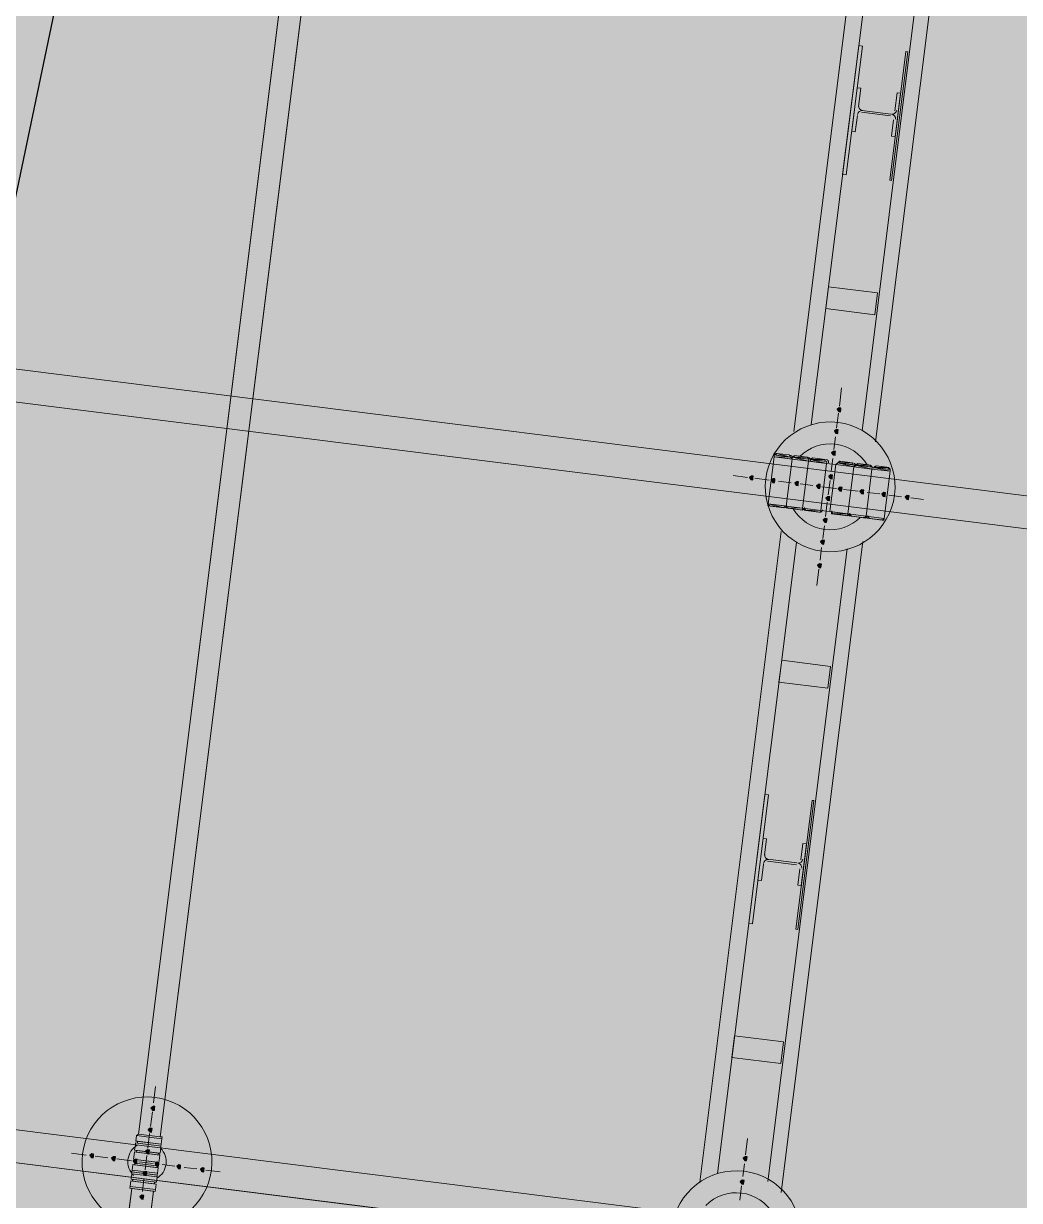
# Model space of a CAD drawing. Header units: metres. Extents: x -4 to 509425, y 7549 to 4732445.
# Drawn here: x 476052.89 to 476057.51, y 4719740.6 to 4719746.05 of the extents above; entities that cross this region are included whole.
import ezdxf

# ---------------------------------------------------------------- set-up
doc = ezdxf.new("R2010")
doc.units = ezdxf.units.M
doc.header["$LTSCALE"] = 0.01
doc.header["$MEASUREMENT"] = 0
doc.layers.get('0').update_dxf_attribs({"lineweight": 0})
for name, color, linetype in [('_SUBESTACIÓN', 1, 'Continuous'), ('PARCELAS', 31, 'Continuous'), ('SUBESTACION LA VID', 253, 'Continuous')]:
    doc.layers.add(name, color=color, linetype=linetype)

# ---------------------------------------------------------------- blocks, each defined once
blk = doc.blocks.new('A$Cfff6051d')
at = {"layer": 'SUBESTACION LA VID', "transparency": 33554687}
h = blk.add_hatch(color=256, dxfattribs=at)
h.dxf.hatch_style = 2
h.paths.add_polyline_path([(476056.6797, 4719744.2602), (476056.6807, 4719744.2686), (476056.6723, 4719744.2696), (476056.6629, 4719744.2623), (476056.6702, 4719744.2528), (476056.6786, 4719744.2518)])
h = blk.add_hatch(color=256, dxfattribs=at)
h.dxf.hatch_style = 2
h.paths.add_polyline_path([(476056.667, 4719744.1594), (476056.6681, 4719744.1678), (476056.6597, 4719744.1688), (476056.6502, 4719744.1615), (476056.6576, 4719744.152), (476056.666, 4719744.151)])
h = blk.add_hatch(color=256, dxfattribs=at)
h.dxf.hatch_style = 2
h.paths.add_polyline_path([(476056.6544, 4719744.0586), (476056.6555, 4719744.067), (476056.647, 4719744.068), (476056.6376, 4719744.0607), (476056.6449, 4719744.0512), (476056.6533, 4719744.0502)])
h = blk.add_hatch(color=256, dxfattribs=at)
h.dxf.hatch_style = 2
h.paths.add_polyline_path([(476056.2732, 4719743.9442), (476056.2742, 4719743.9526), (476056.2658, 4719743.9537), (476056.2564, 4719743.9463), (476056.2637, 4719743.9369), (476056.2721, 4719743.9358)])
h = blk.add_hatch(color=256, dxfattribs=at)
h.dxf.hatch_style = 2
h.paths.add_polyline_path([(476056.374, 4719743.9316), (476056.375, 4719743.94), (476056.3666, 4719743.9411), (476056.3572, 4719743.9337), (476056.3645, 4719743.9243), (476056.3729, 4719743.9232)])
h = blk.add_hatch(color=256, dxfattribs=at)
h.dxf.hatch_style = 2
h.paths.add_polyline_path([(476056.4832, 4719743.9179), (476056.4842, 4719743.9263), (476056.4758, 4719743.9274), (476056.4664, 4719743.92), (476056.4737, 4719743.9106), (476056.4821, 4719743.9095)])
h = blk.add_hatch(color=256, dxfattribs=at)
h.dxf.hatch_style = 2
h.paths.add_polyline_path([(476056.584, 4719743.9053), (476056.585, 4719743.9137), (476056.5766, 4719743.9147), (476056.5672, 4719743.9074), (476056.5745, 4719743.8979), (476056.5829, 4719743.8969)])
h = blk.add_hatch(color=256, dxfattribs=at)
h.dxf.hatch_style = 2
h.paths.add_polyline_path([(476056.6407, 4719743.9494), (476056.6418, 4719743.9578), (476056.6334, 4719743.9588), (476056.6239, 4719743.9515), (476056.6312, 4719743.942), (476056.6397, 4719743.941)])
h = blk.add_hatch(color=256, dxfattribs=at)
h.dxf.hatch_style = 2
h.paths.add_polyline_path([(476056.6281, 4719743.8485), (476056.6291, 4719743.8569), (476056.6207, 4719743.858), (476056.6113, 4719743.8507), (476056.6186, 4719743.8412), (476056.627, 4719743.8401)])
h = blk.add_hatch(color=256, dxfattribs=at)
h.dxf.hatch_style = 2
h.paths.add_polyline_path([(476056.6848, 4719743.8926), (476056.6858, 4719743.901), (476056.6774, 4719743.9021), (476056.668, 4719743.8947), (476056.6753, 4719743.8853), (476056.6837, 4719743.8842)])
h = blk.add_hatch(color=256, dxfattribs=at)
h.dxf.hatch_style = 2
h.paths.add_polyline_path([(476056.7856, 4719743.88), (476056.7866, 4719743.8884), (476056.7782, 4719743.8894), (476056.7688, 4719743.8821), (476056.7761, 4719743.8726), (476056.7845, 4719743.8716)])
h = blk.add_hatch(color=256, dxfattribs=at)
h.dxf.hatch_style = 2
h.paths.add_polyline_path([(476056.8864, 4719743.8674), (476056.8875, 4719743.8758), (476056.8791, 4719743.8768), (476056.8696, 4719743.8695), (476056.8769, 4719743.86), (476056.8853, 4719743.859)])
h = blk.add_hatch(color=256, dxfattribs=at)
h.dxf.hatch_style = 2
h.paths.add_polyline_path([(476056.9956, 4719743.8537), (476056.9967, 4719743.8621), (476056.9883, 4719743.8631), (476056.9788, 4719743.8558), (476056.9861, 4719743.8463), (476056.9945, 4719743.8453)])
h = blk.add_hatch(color=256, dxfattribs=at)
h.dxf.hatch_style = 2
h.paths.add_polyline_path([(476056.6154, 4719743.7477), (476056.6165, 4719743.7561), (476056.6081, 4719743.7572), (476056.5986, 4719743.7499), (476056.606, 4719743.7404), (476056.6144, 4719743.7393)])
h = blk.add_hatch(color=256, dxfattribs=at)
h.dxf.hatch_style = 2
h.paths.add_polyline_path([(476056.6028, 4719743.6469), (476056.6039, 4719743.6553), (476056.5954, 4719743.6564), (476056.586, 4719743.649), (476056.5933, 4719743.6396), (476056.6017, 4719743.6385)])
h = blk.add_hatch(color=256, dxfattribs=at)
h.dxf.hatch_style = 2
h.paths.add_polyline_path([(476056.5891, 4719743.5377), (476056.5902, 4719743.5461), (476056.5818, 4719743.5472), (476056.5723, 4719743.5398), (476056.5796, 4719743.5304), (476056.5881, 4719743.5293)])
h = blk.add_hatch(color=256, dxfattribs=at)
h.dxf.hatch_style = 2
h.paths.add_polyline_path([(476053.5009, 4719741.0239), (476053.502, 4719741.0323), (476053.4936, 4719741.0333), (476053.4841, 4719741.026), (476053.4915, 4719741.0165), (476053.4999, 4719741.0155)])
h = blk.add_hatch(color=256, dxfattribs=at)
h.dxf.hatch_style = 2
h.paths.add_polyline_path([(476053.4883, 4719740.9231), (476053.4893, 4719740.9315), (476053.4809, 4719740.9325), (476053.4715, 4719740.9252), (476053.4788, 4719740.9157), (476053.4872, 4719740.9147)])
h = blk.add_hatch(color=256, dxfattribs=at)
h.dxf.hatch_style = 2
h.paths.add_polyline_path([(476053.2173, 4719740.8035), (476053.2184, 4719740.8119), (476053.21, 4719740.8129), (476053.2005, 4719740.8056), (476053.2079, 4719740.7961), (476053.2163, 4719740.7951)])
h = blk.add_hatch(color=256, dxfattribs=at)
h.dxf.hatch_style = 2
h.paths.add_polyline_path([(476053.4757, 4719740.8223), (476053.4767, 4719740.8307), (476053.4683, 4719740.8317), (476053.4588, 4719740.8244), (476053.4662, 4719740.8149), (476053.4746, 4719740.8139)])
h = blk.add_hatch(color=256, dxfattribs=at)
h.dxf.hatch_style = 2
h.paths.add_polyline_path([(476053.3181, 4719740.7908), (476053.3192, 4719740.7992), (476053.3108, 4719740.8003), (476053.3013, 4719740.7929), (476053.3087, 4719740.7835), (476053.3171, 4719740.7824)])
h = blk.add_hatch(color=256, dxfattribs=at)
h.dxf.hatch_style = 2
h.paths.add_polyline_path([(476053.4189, 4719740.7782), (476053.42, 4719740.7866), (476053.4116, 4719740.7877), (476053.4021, 4719740.7803), (476053.4095, 4719740.7709), (476053.4179, 4719740.7698)])
h = blk.add_hatch(color=256, dxfattribs=at)
h.dxf.hatch_style = 2
h.paths.add_polyline_path([(476053.5197, 4719740.7656), (476053.5208, 4719740.774), (476053.5124, 4719740.775), (476053.5029, 4719740.7677), (476053.5103, 4719740.7582), (476053.5187, 4719740.7572)])
h = blk.add_hatch(color=256, dxfattribs=at)
h.dxf.hatch_style = 2
h.paths.add_polyline_path([(476053.6205, 4719740.7529), (476053.6216, 4719740.7613), (476053.6132, 4719740.7624), (476053.6037, 4719740.755), (476053.6111, 4719740.7456), (476053.6195, 4719740.7445)])
h = blk.add_hatch(color=256, dxfattribs=at)
h.dxf.hatch_style = 2
h.paths.add_polyline_path([(476056.2447, 4719740.7908), (476056.2458, 4719740.7992), (476056.2374, 4719740.8003), (476056.2279, 4719740.7929), (476056.2353, 4719740.7835), (476056.2437, 4719740.7824)])
h = blk.add_hatch(color=256, dxfattribs=at)
h.dxf.hatch_style = 2
h.paths.add_polyline_path([(476053.463, 4719740.7215), (476053.4641, 4719740.7299), (476053.4557, 4719740.7309), (476053.4462, 4719740.7236), (476053.4536, 4719740.7141), (476053.462, 4719740.7131)])
h = blk.add_hatch(color=256, dxfattribs=at)
h.dxf.hatch_style = 2
h.paths.add_polyline_path([(476053.7297, 4719740.7392), (476053.7308, 4719740.7476), (476053.7224, 4719740.7487), (476053.7129, 4719740.7413), (476053.7203, 4719740.7319), (476053.7287, 4719740.7308)])
h = blk.add_hatch(color=256, dxfattribs=at)
h.dxf.hatch_style = 2
h.paths.add_polyline_path([(476056.231, 4719740.6816), (476056.2321, 4719740.69), (476056.2237, 4719740.6911), (476056.2142, 4719740.6837), (476056.2216, 4719740.6743), (476056.23, 4719740.6732)])
h = blk.add_hatch(color=256, dxfattribs=at)
h.dxf.hatch_style = 2
h.paths.add_polyline_path([(476053.4493, 4719740.6123), (476053.4504, 4719740.6207), (476053.442, 4719740.6217), (476053.4325, 4719740.6144), (476053.4399, 4719740.6049), (476053.4483, 4719740.6039)])
at = {"layer": 'SUBESTACION LA VID', "lineweight": 15}
for p, q in [((476071.0252, 4719742.1716), (475975.2782, 4719754.1753)), ((476071.0063, 4719742.0204), (475975.2593, 4719754.0241)), ((476070.5903, 4719738.7022), (475974.8433, 4719750.706)), ((476070.5713, 4719738.551), (475974.8243, 4719750.5548)), ((476056.8393, 4719747.1668), (476056.4623, 4719744.1594)), ((476056.5431, 4719744.192), (476056.9096, 4719747.1153)), ((476056.7783, 4719744.1625), (476057.1448, 4719747.0858)), ((476057.2173, 4719747.1194), (476056.8403, 4719744.112)), ((476053.4263, 4719740.9053), (476054.193, 4719747.0207)), ((476053.5271, 4719740.8926), (476054.2938, 4719747.0081)), ((476056.7757, 4719745.6389), (476056.9101, 4719745.622)), ((476056.9112, 4719745.6304), (476056.7768, 4719745.6473)), ((476056.6839, 4719744.362), (476056.6734, 4719744.278)), ((476056.6692, 4719744.2444), (476056.6607, 4719744.1772)), ((476056.6555, 4719744.1352), (476056.6481, 4719744.0764)), ((476056.3709, 4719744.0429), (476056.3435, 4719743.8245)), ((476056.4402, 4719744.0513), (476056.3814, 4719744.0587)), ((476056.4549, 4719744.0324), (476056.4275, 4719743.814)), ((476056.4275, 4719743.814), (476056.4549, 4719744.0324)), ((476056.5242, 4719744.0408), (476056.4654, 4719744.0481)), ((476056.5305, 4719744.0229), (476056.5031, 4719743.8045)), ((476056.5031, 4719743.8045), (476056.5305, 4719744.0229)), ((476056.6082, 4719744.0302), (476056.5494, 4719744.0376)), ((476056.6428, 4719744.0344), (476056.6355, 4719743.9756)), ((476056.6754, 4719744.0218), (476056.7342, 4719744.0144)), ((476056.5871, 4719743.794), (476056.6145, 4719744.0124)), ((476056.6291, 4719743.7887), (476056.6565, 4719744.0071)), ((476056.7405, 4719743.9966), (476056.7131, 4719743.7782)), ((476056.7131, 4719743.7782), (476056.7405, 4719743.9966)), ((476056.7594, 4719744.0113), (476056.8098, 4719744.0049)), ((476056.8245, 4719743.986), (476056.7971, 4719743.7676)), ((476056.7971, 4719743.7676), (476056.8245, 4719743.986)), ((476056.8434, 4719744.0007), (476056.8938, 4719743.9944)), ((476056.9085, 4719743.9755), (476056.8811, 4719743.7571)), ((476056.248, 4719743.9474), (476056.1808, 4719743.9558)), ((476056.3488, 4719743.9348), (476056.2816, 4719743.9432)), ((476056.4496, 4719743.9221), (476056.3908, 4719743.9295)), ((476056.5504, 4719743.9095), (476056.4916, 4719743.9169)), ((476056.6302, 4719743.9336), (476056.6218, 4719743.8664)), ((476056.6596, 4719743.8958), (476056.5924, 4719743.9042)), ((476056.7604, 4719743.8832), (476056.6932, 4719743.8916)), ((476056.8612, 4719743.8705), (476056.8024, 4719743.8779)), ((476056.962, 4719743.8579), (476056.9032, 4719743.8652)), ((476056.3508, 4719743.815), (476056.4096, 4719743.8077)), ((476056.4348, 4719743.8045), (476056.4936, 4719743.7971)), ((476056.6176, 4719743.8328), (476056.6091, 4719743.7656)), ((476057.0628, 4719743.8452), (476057.004, 4719743.8526)), ((476056.5188, 4719743.794), (476056.5776, 4719743.7866)), ((476056.7036, 4719743.7708), (476056.6448, 4719743.7782)), ((476056.7792, 4719743.7613), (476056.7288, 4719743.7677)), ((476056.8633, 4719743.7508), (476056.8128, 4719743.7571)), ((476056.0263, 4719740.6817), (476056.4043, 4719743.6974)), ((476056.6039, 4719743.7236), (476056.5965, 4719743.6648)), ((476056.4747, 4719743.6459), (476056.1082, 4719740.7226)), ((476056.4043, 4719740.6343), (476056.7824, 4719743.65)), ((476056.7099, 4719743.6165), (476056.3423, 4719740.6847)), ((476056.5912, 4719743.6228), (476056.5839, 4719743.564)), ((476056.5786, 4719743.522), (476056.5691, 4719743.4464)), ((476056.4752, 4719742.1527), (476056.3408, 4719742.1696)), ((476056.3418, 4719742.178), (476056.4762, 4719742.1611)), ((476053.4957, 4719741.0501), (476053.5052, 4719741.1258)), ((476053.482, 4719740.9409), (476053.4904, 4719741.0081)), ((476053.4137, 4719740.8727), (476053.4169, 4719740.8979)), ((476053.4211, 4719740.8633), (476053.5219, 4719740.8506)), ((476053.5219, 4719740.8506), (476053.4211, 4719740.8633)), ((476053.4221, 4719740.8717), (476053.4221, 4719740.8717)), ((476053.4253, 4719740.8969), (476053.4253, 4719740.8969)), ((476053.4263, 4719740.9053), (476053.5271, 4719740.8926)), ((476053.4694, 4719740.8401), (476053.4778, 4719740.9073)), ((476053.5229, 4719740.859), (476053.5229, 4719740.859)), ((476053.5261, 4719740.8842), (476053.5261, 4719740.8842)), ((476053.5345, 4719740.8832), (476053.5313, 4719740.858)), ((476056.2479, 4719740.8843), (476056.2384, 4719740.8087)), ((476053.1837, 4719740.8077), (476053.1165, 4719740.8161)), ((476053.4042, 4719740.7971), (476053.4074, 4719740.8223)), ((476053.4084, 4719740.8307), (476053.4116, 4719740.8559)), ((476053.4158, 4719740.8213), (476053.4158, 4719740.8213)), ((476053.4168, 4719740.8297), (476053.5177, 4719740.817)), ((476053.42, 4719740.8549), (476053.42, 4719740.8549)), ((476053.4567, 4719740.7393), (476053.4651, 4719740.8065)), ((476053.5166, 4719740.8086), (476053.5166, 4719740.8086)), ((476053.5208, 4719740.8422), (476053.5208, 4719740.8422)), ((476053.525, 4719740.8076), (476053.5218, 4719740.7824)), ((476053.5292, 4719740.8412), (476053.5261, 4719740.816)), ((476053.2845, 4719740.7951), (476053.2257, 4719740.8024)), ((476053.3937, 4719740.7814), (476053.3265, 4719740.7898)), ((476053.4, 4719740.7635), (476053.3969, 4719740.7383)), ((476053.4084, 4719740.7625), (476053.4084, 4719740.7625)), ((476053.5103, 4719740.7582), (476053.4095, 4719740.7709)), ((476053.5124, 4719740.775), (476053.4116, 4719740.7877)), ((476053.4126, 4719740.7961), (476053.4126, 4719740.7961)), ((476053.4945, 4719740.7687), (476053.4273, 4719740.7772)), ((476053.5092, 4719740.7498), (476053.5092, 4719740.7498)), ((476053.5134, 4719740.7834), (476053.5134, 4719740.7834)), ((476053.5953, 4719740.7561), (476053.5365, 4719740.7635)), ((476053.6961, 4719740.7434), (476053.6373, 4719740.7508)), ((476056.2332, 4719740.7667), (476056.2258, 4719740.7079)), ((476053.3948, 4719740.7215), (476053.3916, 4719740.6963)), ((476053.4, 4719740.6953), (476053.4, 4719740.6953)), ((476053.4032, 4719740.7205), (476053.4032, 4719740.7205)), ((476053.4042, 4719740.7289), (476053.505, 4719740.7162)), ((476053.505, 4719740.7162), (476053.4042, 4719740.7289)), ((476053.4053, 4719740.7373), (476053.4053, 4719740.7373)), ((476053.4441, 4719740.6385), (476053.4515, 4719740.6973)), ((476053.504, 4719740.7078), (476053.504, 4719740.7078)), ((476053.5061, 4719740.7246), (476053.5061, 4719740.7246)), ((476053.5092, 4719740.6816), (476053.5124, 4719740.7068)), ((476053.5145, 4719740.7236), (476053.5176, 4719740.7488)), ((476053.8053, 4719740.7298), (476053.7381, 4719740.7382)), ((476053.0251, 4719737.7047), (476053.3947, 4719740.6533)), ((476053.1259, 4719737.6921), (476053.4955, 4719740.6406)), ((476053.3905, 4719740.6879), (476053.3874, 4719740.6627)), ((476053.3947, 4719740.6533), (476053.4955, 4719740.6406)), ((476053.3958, 4719740.6617), (476053.3958, 4719740.6617)), ((476053.3989, 4719740.6869), (476053.4997, 4719740.6742)), ((476053.4966, 4719740.649), (476053.4966, 4719740.649)), ((476053.5008, 4719740.6826), (476053.5008, 4719740.6826)), ((476053.505, 4719740.648), (476053.5081, 4719740.6732)), ((476056.2205, 4719740.6659), (476056.2121, 4719740.5987))]:
    blk.add_line(p, q, dxfattribs=at)
at = {"layer": 'SUBESTACION LA VID', "lineweight": 0}
for p, q in [((476056.3719, 4719744.0513), (476056.4475, 4719744.0418)), ((476056.3719, 4719744.0513), (476056.4475, 4719744.0418)), ((476056.3719, 4719744.0513), (476056.4475, 4719744.0418)), ((476056.3719, 4719744.0513), (476056.4475, 4719744.0418)), ((476056.3719, 4719744.0513), (476056.4475, 4719744.0418)), ((476056.3803, 4719744.0503), (476056.4475, 4719744.0418)), ((476056.3814, 4719744.0587), (476056.4475, 4719744.0418)), ((476056.3814, 4719744.0587), (476056.4402, 4719744.0513)), ((476056.4559, 4719744.0408), (476056.5315, 4719744.0313)), ((476056.4559, 4719744.0408), (476056.5315, 4719744.0313)), ((476056.4559, 4719744.0408), (476056.5315, 4719744.0313)), ((476056.4559, 4719744.0408), (476056.5315, 4719744.0313)), ((476056.4559, 4719744.0408), (476056.5315, 4719744.0313)), ((476056.4643, 4719744.0397), (476056.5242, 4719744.0408)), ((476056.4643, 4719744.0397), (476056.5315, 4719744.0313)), ((476056.4654, 4719744.0481), (476056.5242, 4719744.0408)), ((476056.5305, 4719744.0229), (476056.6145, 4719744.0124)), ((476056.5389, 4719744.0218), (476056.6145, 4719744.0124)), ((476056.5399, 4719744.0302), (476056.6145, 4719744.0124)), ((476056.5399, 4719744.0302), (476056.6155, 4719744.0208)), ((476056.5399, 4719744.0302), (476056.6155, 4719744.0208)), ((476056.5399, 4719744.0302), (476056.6155, 4719744.0208)), ((476056.5399, 4719744.0302), (476056.6155, 4719744.0208)), ((476056.5399, 4719744.0302), (476056.6155, 4719744.0208)), ((476056.5399, 4719744.0302), (476056.6071, 4719744.0218)), ((476056.5399, 4719744.0302), (476056.6082, 4719744.0302)), ((476056.5494, 4719744.0376), (476056.6082, 4719744.0302)), ((476056.5494, 4719744.0376), (476056.6082, 4719744.0302)), ((476056.6754, 4719744.0218), (476056.7342, 4719744.0144)), ((476056.6754, 4719744.0218), (476056.7342, 4719744.0144)), ((476056.6565, 4719744.0071), (476056.7405, 4719743.9966)), ((476056.6659, 4719744.0144), (476056.7405, 4719743.9966)), ((476056.6659, 4719744.0144), (476056.7415, 4719744.005)), ((476056.6659, 4719744.0144), (476056.7415, 4719744.005)), ((476056.6659, 4719744.0144), (476056.7415, 4719744.005)), ((476056.6659, 4719744.0144), (476056.7415, 4719744.005)), ((476056.6659, 4719744.0144), (476056.7331, 4719744.006)), ((476056.6659, 4719744.0144), (476056.7342, 4719744.0144)), ((476056.7405, 4719743.9966), (476056.8245, 4719743.986)), ((476056.7415, 4719744.005), (476056.8245, 4719743.986)), ((476056.7499, 4719744.0039), (476056.8255, 4719743.9944)), ((476056.7499, 4719744.0039), (476056.8255, 4719743.9944)), ((476056.7499, 4719744.0039), (476056.8255, 4719743.9944)), ((476056.7499, 4719744.0039), (476056.8255, 4719743.9944)), ((476056.7499, 4719744.0039), (476056.8171, 4719743.9955)), ((476056.7499, 4719744.0039), (476056.8171, 4719743.9955)), ((476056.7499, 4719744.0039), (476056.8182, 4719744.0039)), ((476056.7594, 4719744.0113), (476056.8182, 4719744.0039)), ((476056.7594, 4719744.0113), (476056.8182, 4719744.0039)), ((476056.8245, 4719743.986), (476056.9085, 4719743.9755)), ((476056.8245, 4719743.986), (476056.9085, 4719743.9755)), ((476056.8339, 4719743.9934), (476056.9095, 4719743.9839)), ((476056.8339, 4719743.9934), (476056.9095, 4719743.9839)), ((476056.8339, 4719743.9934), (476056.9011, 4719743.985)), ((476056.8339, 4719743.9934), (476056.9022, 4719743.9934)), ((476056.8434, 4719744.0007), (476056.9022, 4719743.9934)), ((476056.8434, 4719744.0007), (476056.9022, 4719743.9934)), ((476056.418, 4719743.8066), (476056.3424, 4719743.8161)), ((476056.418, 4719743.8066), (476056.3424, 4719743.8161)), ((476056.4191, 4719743.815), (476056.3435, 4719743.8245)), ((476056.418, 4719743.8066), (476056.3508, 4719743.815)), ((476056.418, 4719743.8066), (476056.3508, 4719743.815)), ((476056.4936, 4719743.7971), (476056.4264, 4719743.8056)), ((476056.502, 4719743.7961), (476056.4264, 4719743.8056)), ((476056.502, 4719743.7961), (476056.4264, 4719743.8056)), ((476056.502, 4719743.7961), (476056.4264, 4719743.8056)), ((476056.502, 4719743.7961), (476056.4264, 4719743.8056)), ((476056.502, 4719743.7961), (476056.4264, 4719743.8056)), ((476056.5031, 4719743.8045), (476056.4264, 4719743.8056)), ((476056.5031, 4719743.8045), (476056.4275, 4719743.814)), ((476056.5031, 4719743.8045), (476056.4275, 4719743.814)), ((476056.5031, 4719743.8045), (476056.4275, 4719743.814)), ((476056.4936, 4719743.7971), (476056.4348, 4719743.8045)), ((476056.4936, 4719743.7971), (476056.4348, 4719743.8045)), ((476056.5871, 4719743.794), (476056.5115, 4719743.8034)), ((476056.5776, 4719743.7866), (476056.5104, 4719743.795)), ((476056.586, 4719743.7856), (476056.5104, 4719743.795)), ((476056.586, 4719743.7856), (476056.5104, 4719743.795)), ((476056.586, 4719743.7856), (476056.5104, 4719743.795)), ((476056.586, 4719743.7856), (476056.5104, 4719743.795)), ((476056.586, 4719743.7856), (476056.5104, 4719743.795)), ((476056.5871, 4719743.794), (476056.5104, 4719743.795)), ((476056.712, 4719743.7698), (476056.6364, 4719743.7792)), ((476056.712, 4719743.7698), (476056.6364, 4719743.7792)), ((476056.7131, 4719743.7782), (476056.6375, 4719743.7876)), ((476056.7036, 4719743.7708), (476056.6448, 4719743.7782)), ((476056.7971, 4719743.7676), (476056.7131, 4719743.7782)), ((476056.7876, 4719743.7603), (476056.7204, 4719743.7687)), ((476056.7876, 4719743.7603), (476056.7204, 4719743.7687)), ((476056.796, 4719743.7592), (476056.7204, 4719743.7687)), ((476056.796, 4719743.7592), (476056.7204, 4719743.7687)), ((476056.796, 4719743.7592), (476056.7204, 4719743.7687)), ((476056.7876, 4719743.7603), (476056.7288, 4719743.7677)), ((476056.8717, 4719743.7498), (476056.8044, 4719743.7582)), ((476056.8717, 4719743.7498), (476056.8044, 4719743.7582)), ((476056.8717, 4719743.7498), (476056.8044, 4719743.7582)), ((476056.8717, 4719743.7498), (476056.8044, 4719743.7582)), ((476056.8801, 4719743.7487), (476056.8044, 4719743.7582)), ((476056.8801, 4719743.7487), (476056.8044, 4719743.7582)), ((476056.8801, 4719743.7487), (476056.8044, 4719743.7582)), ((476056.8717, 4719743.7498), (476056.8128, 4719743.7571)), ((476053.4263, 4719740.9053), (476053.5271, 4719740.8926)), ((476053.3958, 4719740.7299), (476053.5134, 4719740.7152)), ((476053.3874, 4719740.6627), (476053.505, 4719740.648))]:
    blk.add_line(p, q, dxfattribs=at)
at = {"layer": 'SUBESTACION LA VID', "lineweight": 15}
for points in [[(476071.0063, 4719742.0204), (476071.0252, 4719742.1716), (475975.2782, 4719754.1753), (475975.2593, 4719754.0241), (476071.0063, 4719742.0204)], [(476070.5713, 4719738.551), (476070.5903, 4719738.7022), (475974.8433, 4719750.706), (475974.8243, 4719750.5548), (476070.5713, 4719738.551)], [(476053.4263, 4719740.9053), (476053.5271, 4719740.8926), (476054.2938, 4719747.0081), (476054.193, 4719747.0207), (476053.4263, 4719740.9053)], [(476056.7053, 4719745.3491), (476056.78, 4719745.9455), (476056.7632, 4719745.9476), (476056.6885, 4719745.3512), (476056.7053, 4719745.3491)], [(476056.9069, 4719745.3238), (476056.9817, 4719745.9202), (476056.9901, 4719745.9192), (476056.9153, 4719745.3228), (476056.9069, 4719745.3238)], [(476056.7558, 4719745.7523), (476056.7305, 4719745.5507), (476056.7473, 4719745.5486), (476056.7568, 4719745.6242)], [(476056.7621, 4719745.6662), (476056.7726, 4719745.7502), (476056.7558, 4719745.7523)], [(476056.9248, 4719745.6031), (476056.9154, 4719745.5275), (476056.9322, 4719745.5254), (476056.9574, 4719745.727), (476056.9406, 4719745.7291), (476056.9301, 4719745.6451)], [(476056.6105, 4719744.7296), (476056.6232, 4719744.8304), (476056.85, 4719744.802), (476056.8373, 4719744.7011), (476056.6105, 4719744.7296)], [(476056.4822, 4719744.046), (476056.4654, 4719744.0481), (476056.4643, 4719744.0397), (476056.4559, 4719744.0408), (476056.4549, 4719744.0324), (476056.4475, 4719744.0418), (476056.4402, 4719744.0513), (476056.3814, 4719744.0587), (476056.3803, 4719744.0503), (476056.3719, 4719744.0513), (476056.3709, 4719744.0429), (476056.3435, 4719743.8245), (476056.3424, 4719743.8161), (476056.3508, 4719743.815), (476056.4096, 4719743.8077), (476056.418, 4719743.8066), (476056.4191, 4719743.815), (476056.4275, 4719743.814), (476056.4264, 4719743.8056), (476056.4348, 4719743.8045), (476056.4936, 4719743.7971), (476056.502, 4719743.7961), (476056.5031, 4719743.8045), (476056.5115, 4719743.8034), (476056.5104, 4719743.795), (476056.5188, 4719743.794), (476056.5776, 4719743.7866), (476056.586, 4719743.7856), (476056.5871, 4719743.794), (476056.6291, 4719743.7887), (476056.6375, 4719743.7876), (476056.6364, 4719743.7792), (476056.6448, 4719743.7782), (476056.7036, 4719743.7708), (476056.712, 4719743.7698), (476056.7131, 4719743.7782), (476056.7204, 4719743.7687), (476056.7288, 4719743.7677), (476056.7792, 4719743.7613), (476056.7876, 4719743.7603), (476056.796, 4719743.7592), (476056.7971, 4719743.7676), (476056.8044, 4719743.7582), (476056.8128, 4719743.7571), (476056.8633, 4719743.7508), (476056.8717, 4719743.7498), (476056.8801, 4719743.7487), (476056.8811, 4719743.7571), (476056.9085, 4719743.9755), (476056.9095, 4719743.9839), (476056.9011, 4719743.985), (476056.9022, 4719743.9934), (476056.8938, 4719743.9944), (476056.8434, 4719744.0007), (476056.8339, 4719743.9934), (476056.8255, 4719743.9944), (476056.8245, 4719743.986), (476056.8255, 4719743.9944), (476056.8171, 4719743.9955), (476056.8182, 4719744.0039), (476056.8098, 4719744.0049), (476056.7594, 4719744.0113), (476056.7499, 4719744.0039), (476056.7405, 4719743.9966), (476056.7415, 4719744.005), (476056.7331, 4719744.006), (476056.7342, 4719744.0144), (476056.6754, 4719744.0218), (476056.6659, 4719744.0144), (476056.6565, 4719744.0071), (476056.6145, 4719744.0124), (476056.6155, 4719744.0208), (476056.6071, 4719744.0218), (476056.6082, 4719744.0302), (476056.5494, 4719744.0376), (476056.5399, 4719744.0302), (476056.5389, 4719744.0218), (476056.5305, 4719744.0229), (476056.5315, 4719744.0313), (476056.5242, 4719744.0408), (476056.4822, 4719744.046)], [(476056.3936, 4719742.9991), (476056.4062, 4719743.0999), (476056.633, 4719743.0715), (476056.6204, 4719742.9707), (476056.3936, 4719742.9991)], [(476056.3451, 4719742.4762), (476056.2703, 4719741.8798), (476056.2535, 4719741.8819), (476056.3283, 4719742.4783), (476056.3451, 4719742.4762)], [(476056.5467, 4719742.4509), (476056.4719, 4719741.8545), (476056.4803, 4719741.8534), (476056.5551, 4719742.4499), (476056.5467, 4719742.4509)], [(476056.2956, 4719742.0814), (476056.3198, 4719742.2746), (476056.3366, 4719742.2725), (476056.3271, 4719742.1969)], [(476056.4952, 4719742.1758), (476056.5046, 4719742.2514), (476056.5214, 4719742.2493), (476056.4972, 4719742.0561), (476056.4804, 4719742.0582), (476056.4899, 4719742.1338)], [(476056.3219, 4719742.1549), (476056.3124, 4719742.0793), (476056.2956, 4719742.0814)], [(476056.1756, 4719741.2602), (476056.1882, 4719741.361), (476056.415, 4719741.3326), (476056.4024, 4719741.2318), (476056.1756, 4719741.2602)], [(476053.4116, 4719740.8559), (476053.4127, 4719740.8643), (476053.4211, 4719740.8633), (476053.4221, 4719740.8717), (476053.4137, 4719740.8727), (476053.4169, 4719740.8979), (476053.4263, 4719740.9053), (476053.5271, 4719740.8926), (476053.5355, 4719740.8916), (476053.5345, 4719740.8832), (476053.5313, 4719740.858), (476053.5303, 4719740.8496), (476053.5219, 4719740.8506), (476053.5303, 4719740.8496), (476053.5292, 4719740.8412), (476053.5261, 4719740.816), (476053.5177, 4719740.817), (476053.525, 4719740.8076), (476053.5218, 4719740.7824), (476053.5208, 4719740.774), (476053.5124, 4719740.775), (476053.5103, 4719740.7582), (476053.5176, 4719740.7488), (476053.5145, 4719740.7236), (476053.5134, 4719740.7152), (476053.505, 4719740.7162), (476053.5134, 4719740.7152), (476053.5124, 4719740.7068), (476053.5092, 4719740.6816), (476053.5008, 4719740.6826), (476053.4997, 4719740.6742), (476053.5081, 4719740.6732), (476053.505, 4719740.648), (476053.5039, 4719740.6396), (476053.4955, 4719740.6406), (476053.3947, 4719740.6533), (476053.3863, 4719740.6543), (476053.3874, 4719740.6627), (476053.3905, 4719740.6879), (476053.3989, 4719740.6869), (476053.4, 4719740.6953), (476053.3916, 4719740.6963), (476053.3948, 4719740.7215), (476053.3958, 4719740.7299), (476053.4042, 4719740.7289), (476053.3958, 4719740.7299), (476053.3969, 4719740.7383), (476053.4, 4719740.7635), (476053.4084, 4719740.7625), (476053.4095, 4719740.7709), (476053.4116, 4719740.7877), (476053.4032, 4719740.7887), (476053.4042, 4719740.7971), (476053.4074, 4719740.8223), (476053.4158, 4719740.8213), (476053.4168, 4719740.8297), (476053.4084, 4719740.8307), (476053.4116, 4719740.8559)], [(476053.4168, 4719740.8297), (476053.4168, 4719740.8297), (476053.5177, 4719740.817)], [(476053.0251, 4719737.7047), (476053.1259, 4719737.6921), (476053.4955, 4719740.6406), (476053.3947, 4719740.6533), (476053.0251, 4719737.7047)], [(476053.3989, 4719740.6869), (476053.3989, 4719740.6869), (476053.4997, 4719740.6742)]]:
    blk.add_lwpolyline(points, dxfattribs=at)
at = {"layer": 'SUBESTACION LA VID'}
for points in [[(476056.6797, 4719744.2602), (476056.6807, 4719744.2686), (476056.6723, 4719744.2696), (476056.6629, 4719744.2623), (476056.6702, 4719744.2528), (476056.6786, 4719744.2518)], [(476056.667, 4719744.1594), (476056.6681, 4719744.1678), (476056.6597, 4719744.1688), (476056.6502, 4719744.1615), (476056.6576, 4719744.152), (476056.666, 4719744.151)], [(476056.6544, 4719744.0586), (476056.6555, 4719744.067), (476056.647, 4719744.068), (476056.6376, 4719744.0607), (476056.6449, 4719744.0512), (476056.6533, 4719744.0502)], [(476056.2732, 4719743.9442), (476056.2742, 4719743.9526), (476056.2658, 4719743.9537), (476056.2564, 4719743.9463), (476056.2637, 4719743.9369), (476056.2721, 4719743.9358)], [(476056.374, 4719743.9316), (476056.375, 4719743.94), (476056.3666, 4719743.9411), (476056.3572, 4719743.9337), (476056.3645, 4719743.9243), (476056.3729, 4719743.9232)], [(476056.4832, 4719743.9179), (476056.4842, 4719743.9263), (476056.4758, 4719743.9274), (476056.4664, 4719743.92), (476056.4737, 4719743.9106), (476056.4821, 4719743.9095)], [(476056.584, 4719743.9053), (476056.585, 4719743.9137), (476056.5766, 4719743.9147), (476056.5672, 4719743.9074), (476056.5745, 4719743.8979), (476056.5829, 4719743.8969)], [(476056.6407, 4719743.9494), (476056.6418, 4719743.9578), (476056.6334, 4719743.9588), (476056.6239, 4719743.9515), (476056.6312, 4719743.942), (476056.6397, 4719743.941)], [(476056.6281, 4719743.8485), (476056.6291, 4719743.8569), (476056.6207, 4719743.858), (476056.6113, 4719743.8507), (476056.6186, 4719743.8412), (476056.627, 4719743.8401)], [(476056.6848, 4719743.8926), (476056.6858, 4719743.901), (476056.6774, 4719743.9021), (476056.668, 4719743.8947), (476056.6753, 4719743.8853), (476056.6837, 4719743.8842)], [(476056.7856, 4719743.88), (476056.7866, 4719743.8884), (476056.7782, 4719743.8894), (476056.7688, 4719743.8821), (476056.7761, 4719743.8726), (476056.7845, 4719743.8716)], [(476056.8864, 4719743.8674), (476056.8875, 4719743.8758), (476056.8791, 4719743.8768), (476056.8696, 4719743.8695), (476056.8769, 4719743.86), (476056.8853, 4719743.859)], [(476056.9956, 4719743.8537), (476056.9967, 4719743.8621), (476056.9883, 4719743.8631), (476056.9788, 4719743.8558), (476056.9861, 4719743.8463), (476056.9945, 4719743.8453)], [(476056.6154, 4719743.7477), (476056.6165, 4719743.7561), (476056.6081, 4719743.7572), (476056.5986, 4719743.7499), (476056.606, 4719743.7404), (476056.6144, 4719743.7393)], [(476056.6028, 4719743.6469), (476056.6039, 4719743.6553), (476056.5954, 4719743.6564), (476056.586, 4719743.649), (476056.5933, 4719743.6396), (476056.6017, 4719743.6385)], [(476056.5891, 4719743.5377), (476056.5902, 4719743.5461), (476056.5818, 4719743.5472), (476056.5723, 4719743.5398), (476056.5796, 4719743.5304), (476056.5881, 4719743.5293)], [(476053.5009, 4719741.0239), (476053.502, 4719741.0323), (476053.4936, 4719741.0333), (476053.4841, 4719741.026), (476053.4915, 4719741.0165), (476053.4999, 4719741.0155)], [(476053.4883, 4719740.9231), (476053.4893, 4719740.9315), (476053.4809, 4719740.9325), (476053.4715, 4719740.9252), (476053.4788, 4719740.9157), (476053.4872, 4719740.9147)], [(476053.2173, 4719740.8035), (476053.2184, 4719740.8119), (476053.21, 4719740.8129), (476053.2005, 4719740.8056), (476053.2079, 4719740.7961), (476053.2163, 4719740.7951)], [(476053.4757, 4719740.8223), (476053.4767, 4719740.8307), (476053.4683, 4719740.8317), (476053.4588, 4719740.8244), (476053.4662, 4719740.8149), (476053.4746, 4719740.8139)], [(476053.3181, 4719740.7908), (476053.3192, 4719740.7992), (476053.3108, 4719740.8003), (476053.3013, 4719740.7929), (476053.3087, 4719740.7835), (476053.3171, 4719740.7824)], [(476053.4189, 4719740.7782), (476053.42, 4719740.7866), (476053.4116, 4719740.7877), (476053.4021, 4719740.7803), (476053.4095, 4719740.7709), (476053.4179, 4719740.7698)], [(476053.5197, 4719740.7656), (476053.5208, 4719740.774), (476053.5124, 4719740.775), (476053.5029, 4719740.7677), (476053.5103, 4719740.7582), (476053.5187, 4719740.7572)], [(476053.6205, 4719740.7529), (476053.6216, 4719740.7613), (476053.6132, 4719740.7624), (476053.6037, 4719740.755), (476053.6111, 4719740.7456), (476053.6195, 4719740.7445)], [(476056.2447, 4719740.7908), (476056.2458, 4719740.7992), (476056.2374, 4719740.8003), (476056.2279, 4719740.7929), (476056.2353, 4719740.7835), (476056.2437, 4719740.7824)], [(476053.463, 4719740.7215), (476053.4641, 4719740.7299), (476053.4557, 4719740.7309), (476053.4462, 4719740.7236), (476053.4536, 4719740.7141), (476053.462, 4719740.7131)], [(476053.7297, 4719740.7392), (476053.7308, 4719740.7476), (476053.7224, 4719740.7487), (476053.7129, 4719740.7413), (476053.7203, 4719740.7319), (476053.7287, 4719740.7308)], [(476056.231, 4719740.6816), (476056.2321, 4719740.69), (476056.2237, 4719740.6911), (476056.2142, 4719740.6837), (476056.2216, 4719740.6743), (476056.23, 4719740.6732)], [(476053.4493, 4719740.6123), (476053.4504, 4719740.6207), (476053.442, 4719740.6217), (476053.4325, 4719740.6144), (476053.4399, 4719740.6049), (476053.4483, 4719740.6039)]]:
    blk.add_lwpolyline(points, close=True, dxfattribs=at)
at = {"layer": 'SUBESTACION LA VID', "lineweight": 0}
for points in [[(476056.6797, 4719744.2602), (476056.6807, 4719744.2686), (476056.6723, 4719744.2696), (476056.6629, 4719744.2623), (476056.6702, 4719744.2528), (476056.6786, 4719744.2518)], [(476056.667, 4719744.1594), (476056.6681, 4719744.1678), (476056.6597, 4719744.1688), (476056.6502, 4719744.1615), (476056.6576, 4719744.152), (476056.666, 4719744.151)], [(476056.6544, 4719744.0586), (476056.6555, 4719744.067), (476056.647, 4719744.068), (476056.6376, 4719744.0607), (476056.6449, 4719744.0512), (476056.6533, 4719744.0502)], [(476056.2732, 4719743.9442), (476056.2742, 4719743.9526), (476056.2658, 4719743.9537), (476056.2564, 4719743.9463), (476056.2637, 4719743.9369), (476056.2721, 4719743.9358)], [(476056.374, 4719743.9316), (476056.375, 4719743.94), (476056.3666, 4719743.9411), (476056.3572, 4719743.9337), (476056.3645, 4719743.9243), (476056.3729, 4719743.9232)], [(476056.4832, 4719743.9179), (476056.4842, 4719743.9263), (476056.4758, 4719743.9274), (476056.4664, 4719743.92), (476056.4737, 4719743.9106), (476056.4821, 4719743.9095)], [(476056.584, 4719743.9053), (476056.585, 4719743.9137), (476056.5766, 4719743.9147), (476056.5672, 4719743.9074), (476056.5745, 4719743.8979), (476056.5829, 4719743.8969)], [(476056.6407, 4719743.9494), (476056.6418, 4719743.9578), (476056.6334, 4719743.9588), (476056.6239, 4719743.9515), (476056.6312, 4719743.942), (476056.6397, 4719743.941)], [(476056.6281, 4719743.8485), (476056.6291, 4719743.8569), (476056.6207, 4719743.858), (476056.6113, 4719743.8507), (476056.6186, 4719743.8412), (476056.627, 4719743.8401)], [(476056.6848, 4719743.8926), (476056.6858, 4719743.901), (476056.6774, 4719743.9021), (476056.668, 4719743.8947), (476056.6753, 4719743.8853), (476056.6837, 4719743.8842)], [(476056.7856, 4719743.88), (476056.7866, 4719743.8884), (476056.7782, 4719743.8894), (476056.7688, 4719743.8821), (476056.7761, 4719743.8726), (476056.7845, 4719743.8716)], [(476056.8864, 4719743.8674), (476056.8875, 4719743.8758), (476056.8791, 4719743.8768), (476056.8696, 4719743.8695), (476056.8769, 4719743.86), (476056.8853, 4719743.859)], [(476056.9956, 4719743.8537), (476056.9967, 4719743.8621), (476056.9883, 4719743.8631), (476056.9788, 4719743.8558), (476056.9861, 4719743.8463), (476056.9945, 4719743.8453)], [(476056.6154, 4719743.7477), (476056.6165, 4719743.7561), (476056.6081, 4719743.7572), (476056.5986, 4719743.7499), (476056.606, 4719743.7404), (476056.6144, 4719743.7393)], [(476056.6028, 4719743.6469), (476056.6039, 4719743.6553), (476056.5954, 4719743.6564), (476056.586, 4719743.649), (476056.5933, 4719743.6396), (476056.6017, 4719743.6385)], [(476056.5891, 4719743.5377), (476056.5902, 4719743.5461), (476056.5818, 4719743.5472), (476056.5723, 4719743.5398), (476056.5796, 4719743.5304), (476056.5881, 4719743.5293)], [(476053.5009, 4719741.0239), (476053.502, 4719741.0323), (476053.4936, 4719741.0333), (476053.4841, 4719741.026), (476053.4915, 4719741.0165), (476053.4999, 4719741.0155)], [(476053.4883, 4719740.9231), (476053.4893, 4719740.9315), (476053.4809, 4719740.9325), (476053.4715, 4719740.9252), (476053.4788, 4719740.9157), (476053.4872, 4719740.9147)], [(476053.2173, 4719740.8035), (476053.2184, 4719740.8119), (476053.21, 4719740.8129), (476053.2005, 4719740.8056), (476053.2079, 4719740.7961), (476053.2163, 4719740.7951)], [(476053.4757, 4719740.8223), (476053.4767, 4719740.8307), (476053.4683, 4719740.8317), (476053.4588, 4719740.8244), (476053.4662, 4719740.8149), (476053.4746, 4719740.8139)], [(476053.3181, 4719740.7908), (476053.3192, 4719740.7992), (476053.3108, 4719740.8003), (476053.3013, 4719740.7929), (476053.3087, 4719740.7835), (476053.3171, 4719740.7824)], [(476053.4189, 4719740.7782), (476053.42, 4719740.7866), (476053.4116, 4719740.7877), (476053.4021, 4719740.7803), (476053.4095, 4719740.7709), (476053.4179, 4719740.7698)], [(476053.5197, 4719740.7656), (476053.5208, 4719740.774), (476053.5124, 4719740.775), (476053.5029, 4719740.7677), (476053.5103, 4719740.7582), (476053.5187, 4719740.7572)], [(476053.6205, 4719740.7529), (476053.6216, 4719740.7613), (476053.6132, 4719740.7624), (476053.6037, 4719740.755), (476053.6111, 4719740.7456), (476053.6195, 4719740.7445)], [(476056.2447, 4719740.7908), (476056.2458, 4719740.7992), (476056.2374, 4719740.8003), (476056.2279, 4719740.7929), (476056.2353, 4719740.7835), (476056.2437, 4719740.7824)], [(476053.463, 4719740.7215), (476053.4641, 4719740.7299), (476053.4557, 4719740.7309), (476053.4462, 4719740.7236), (476053.4536, 4719740.7141), (476053.462, 4719740.7131)], [(476053.7297, 4719740.7392), (476053.7308, 4719740.7476), (476053.7224, 4719740.7487), (476053.7129, 4719740.7413), (476053.7203, 4719740.7319), (476053.7287, 4719740.7308)], [(476056.231, 4719740.6816), (476056.2321, 4719740.69), (476056.2237, 4719740.6911), (476056.2142, 4719740.6837), (476056.2216, 4719740.6743), (476056.23, 4719740.6732)], [(476053.4493, 4719740.6123), (476053.4504, 4719740.6207), (476053.442, 4719740.6217), (476053.4325, 4719740.6144), (476053.4399, 4719740.6049), (476053.4483, 4719740.6039)]]:
    blk.add_lwpolyline(points, close=True, dxfattribs=at)
for points in [[(476056.3709, 4719744.0429), (476056.4475, 4719744.0418), (476056.3719, 4719744.0513)], [(476056.6145, 4719744.0124), (476056.3709, 4719744.0429), (476056.5305, 4719744.0229)], [(476056.5305, 4719744.0229), (476056.4549, 4719744.0324), (476056.3709, 4719744.0429)], [(476056.3709, 4719744.0429), (476056.4549, 4719744.0324), (476056.5305, 4719744.0229), (476056.4559, 4719744.0408)], [(476056.4654, 4719744.0481), (476056.5242, 4719744.0408), (476056.4654, 4719744.0481)], [(476056.8245, 4719743.986), (476056.7405, 4719743.9966), (476056.6565, 4719744.0071), (476056.7405, 4719743.9966)], [(476056.9085, 4719743.9755), (476056.8255, 4719743.9944), (476056.9095, 4719743.9839)], [(476056.8339, 4719743.9934), (476056.9011, 4719743.985), (476056.8339, 4719743.9934)], [(476056.418, 4719743.8066), (476056.3424, 4719743.8161), (476056.418, 4719743.8066)], [(476056.418, 4719743.8066), (476056.3435, 4719743.8245), (476056.4191, 4719743.815)], [(476056.3435, 4719743.8245), (476056.4275, 4719743.814), (476056.5871, 4719743.794)], [(476056.4096, 4719743.8077), (476056.3508, 4719743.815), (476056.4096, 4719743.8077)], [(476056.5115, 4719743.8034), (476056.5871, 4719743.794), (476056.5031, 4719743.8045)], [(476056.5776, 4719743.7866), (476056.5188, 4719743.794), (476056.5776, 4719743.7866)], [(476056.6291, 4719743.7887), (476056.7131, 4719743.7782), (476056.7971, 4719743.7676)], [(476056.8811, 4719743.7571), (476056.6291, 4719743.7887), (476056.7131, 4719743.7782)], [(476056.6448, 4719743.7782), (476056.7036, 4719743.7708), (476056.6364, 4719743.7792)], [(476056.712, 4719743.7698), (476056.6364, 4719743.7792), (476056.7131, 4719743.7782)], [(476056.7971, 4719743.7676), (476056.7131, 4719743.7782), (476056.7971, 4719743.7676), (476056.8811, 4719743.7571)], [(476056.7131, 4719743.7782), (476056.8811, 4719743.7571), (476056.7971, 4719743.7676)], [(476056.7876, 4719743.7603), (476056.7204, 4719743.7687), (476056.796, 4719743.7592)], [(476056.8811, 4719743.7571), (476056.7971, 4719743.7676), (476056.8811, 4719743.7571)], [(476053.4137, 4719740.8727), (476053.5313, 4719740.858), (476053.4137, 4719740.8727), (476053.5313, 4719740.858)], [(476053.5345, 4719740.8832), (476053.4169, 4719740.8979), (476053.5345, 4719740.8832), (476053.4169, 4719740.8979), (476053.5345, 4719740.8832), (476053.4169, 4719740.8979)], [(476053.4221, 4719740.8717), (476053.5313, 4719740.858), (476053.4221, 4719740.8717)], [(476053.525, 4719740.8076), (476053.4074, 4719740.8223), (476053.525, 4719740.8076), (476053.4074, 4719740.8223), (476053.525, 4719740.8076), (476053.4074, 4719740.8223)], [(476053.4084, 4719740.8307), (476053.5261, 4719740.816), (476053.4084, 4719740.8307), (476053.5261, 4719740.816), (476053.4084, 4719740.8307)], [(476053.525, 4719740.8076), (476053.4158, 4719740.8213), (476053.525, 4719740.8076), (476053.4158, 4719740.8213), (476053.5166, 4719740.8086)], [(476053.4168, 4719740.8297), (476053.5261, 4719740.816), (476053.4168, 4719740.8297), (476053.5261, 4719740.816), (476053.4168, 4719740.8297)], [(476053.5176, 4719740.7488), (476053.4, 4719740.7635), (476053.5176, 4719740.7488), (476053.4, 4719740.7635), (476053.5176, 4719740.7488), (476053.4, 4719740.7635)], [(476053.5176, 4719740.7488), (476053.4084, 4719740.7625), (476053.5092, 4719740.7498)], [(476053.4116, 4719740.7877), (476053.5124, 4719740.775), (476053.4116, 4719740.7877), (476053.5124, 4719740.775), (476053.4116, 4719740.7877), (476053.5208, 4719740.774), (476053.4116, 4719740.7877), (476053.5208, 4719740.774), (476053.4116, 4719740.7877)], [(476053.3916, 4719740.6963), (476053.5092, 4719740.6816), (476053.3916, 4719740.6963), (476053.5092, 4719740.6816), (476053.3916, 4719740.6963)], [(476053.5124, 4719740.7068), (476053.3948, 4719740.7215), (476053.5124, 4719740.7068), (476053.3948, 4719740.7215)], [(476053.5134, 4719740.7152), (476053.3958, 4719740.7299), (476053.5134, 4719740.7152), (476053.4042, 4719740.7289), (476053.5134, 4719740.7152)], [(476053.3969, 4719740.7383), (476053.5145, 4719740.7236), (476053.3969, 4719740.7383), (476053.5145, 4719740.7236)], [(476053.505, 4719740.7162), (476053.4042, 4719740.7289), (476053.505, 4719740.7162), (476053.4042, 4719740.7289), (476053.505, 4719740.7162), (476053.4042, 4719740.7289), (476053.505, 4719740.7162), (476053.4042, 4719740.7289), (476053.505, 4719740.7162), (476053.4042, 4719740.7289), (476053.5134, 4719740.7152), (476053.4042, 4719740.7289)], [(476053.3947, 4719740.6533), (476053.5039, 4719740.6396), (476053.3947, 4719740.6533), (476053.5039, 4719740.6396), (476053.3863, 4719740.6543), (476053.5039, 4719740.6396), (476053.3863, 4719740.6543)], [(476053.5081, 4719740.6732), (476053.3905, 4719740.6879), (476053.5081, 4719740.6732), (476053.3905, 4719740.6879), (476053.5081, 4719740.6732), (476053.3905, 4719740.6879)], [(476053.3947, 4719740.6533), (476053.4955, 4719740.6406), (476053.3947, 4719740.6533), (476053.4955, 4719740.6406), (476053.3947, 4719740.6533), (476053.4955, 4719740.6406)], [(476053.5081, 4719740.6732), (476053.3989, 4719740.6869), (476053.5081, 4719740.6732)]]:
    blk.add_lwpolyline(points, dxfattribs=at)
at = {"layer": 'SUBESTACION LA VID', "lineweight": 15}
for points in [[(476056.7626, 4719745.6704), (476056.7612, 4719745.6588), (476056.7694, 4719745.6482), (476056.781, 4719745.6468)], [(476056.781, 4719745.6468), (476056.7694, 4719745.6482), (476056.7588, 4719745.64), (476056.7574, 4719745.6284)], [(476056.9154, 4719745.6299), (476056.927, 4719745.6285), (476056.9376, 4719745.6367), (476056.939, 4719745.6483)], [(476056.9338, 4719745.6063), (476056.9352, 4719745.6179), (476056.927, 4719745.6285), (476056.9154, 4719745.6299)], [(476056.3856, 4719744.0581), (476056.3786, 4719744.059), (476056.3723, 4719744.0541), (476056.3714, 4719744.0471)], [(476056.4554, 4719744.0366), (476056.4563, 4719744.0435), (476056.4513, 4719744.0499), (476056.4444, 4719744.0508)], [(476056.4696, 4719744.0476), (476056.4626, 4719744.0485), (476056.4563, 4719744.0435), (476056.4554, 4719744.0366)], [(476056.5394, 4719744.026), (476056.5403, 4719744.033), (476056.5353, 4719744.0394), (476056.5284, 4719744.0402)], [(476056.5536, 4719744.0371), (476056.5466, 4719744.0379), (476056.5403, 4719744.033), (476056.5394, 4719744.026)], [(476056.6234, 4719744.0155), (476056.6243, 4719744.0225), (476056.6193, 4719744.0288), (476056.6124, 4719744.0297)], [(476056.6796, 4719744.0213), (476056.6726, 4719744.0221), (476056.6663, 4719744.0172), (476056.6654, 4719744.0102)], [(476056.7494, 4719743.9997), (476056.7503, 4719744.0067), (476056.7453, 4719744.013), (476056.7384, 4719744.0139)], [(476056.7636, 4719744.0107), (476056.7566, 4719744.0116), (476056.7503, 4719744.0067), (476056.7494, 4719743.9997)], [(476056.825, 4719743.9902), (476056.8259, 4719743.9972), (476056.8209, 4719744.0035), (476056.814, 4719744.0044)], [(476056.8476, 4719744.0002), (476056.8406, 4719744.0011), (476056.8343, 4719743.9961), (476056.8334, 4719743.9892)], [(476056.909, 4719743.9797), (476056.9099, 4719743.9867), (476056.9049, 4719743.993), (476056.898, 4719743.9939)], [(476056.344, 4719743.8287), (476056.3431, 4719743.8217), (476056.3481, 4719743.8154), (476056.355, 4719743.8145)], [(476056.4138, 4719743.8071), (476056.4208, 4719743.8063), (476056.4271, 4719743.8112), (476056.428, 4719743.8182)], [(476056.428, 4719743.8182), (476056.4271, 4719743.8112), (476056.4321, 4719743.8049), (476056.439, 4719743.804)], [(476056.4978, 4719743.7966), (476056.5048, 4719743.7957), (476056.5111, 4719743.8007), (476056.512, 4719743.8076)], [(476056.512, 4719743.8076), (476056.5111, 4719743.8007), (476056.5161, 4719743.7943), (476056.523, 4719743.7935)], [(476056.5818, 4719743.7861), (476056.5888, 4719743.7852), (476056.5951, 4719743.7901), (476056.596, 4719743.7971)], [(476056.638, 4719743.7918), (476056.6372, 4719743.7849), (476056.6421, 4719743.7785), (476056.649, 4719743.7777)], [(476056.7078, 4719743.7703), (476056.7148, 4719743.7694), (476056.7212, 4719743.7743), (476056.722, 4719743.7813)], [(476056.722, 4719743.7813), (476056.7212, 4719743.7743), (476056.7261, 4719743.768), (476056.7331, 4719743.7671)], [(476056.7835, 4719743.7608), (476056.7904, 4719743.7599), (476056.7968, 4719743.7649), (476056.7976, 4719743.7718)], [(476056.806, 4719743.7708), (476056.8052, 4719743.7638), (476056.8101, 4719743.7575), (476056.8171, 4719743.7566)], [(476056.8675, 4719743.7503), (476056.8744, 4719743.7494), (476056.8808, 4719743.7543), (476056.8816, 4719743.7613)], [(476056.346, 4719742.1774), (476056.3344, 4719742.1789), (476056.3239, 4719742.1707), (476056.3224, 4719742.1591)], [(476056.3277, 4719742.2011), (476056.3262, 4719742.1895), (476056.3344, 4719742.1789), (476056.346, 4719742.1774)], [(476056.4804, 4719742.1606), (476056.492, 4719742.1591), (476056.5026, 4719742.1674), (476056.5041, 4719742.179)], [(476056.4988, 4719742.137), (476056.5003, 4719742.1485), (476056.492, 4719742.1591), (476056.4804, 4719742.1606)]]:
    blk.add_open_spline(points, degree=3, dxfattribs=at)
for points, knots in [([(476056.3325, 4719743.9411), (476056.3119, 4719743.7764), (476056.4286, 4719743.6261), (476056.5933, 4719743.6055), (476056.758, 4719743.5848), (476056.9083, 4719743.7016), (476056.9289, 4719743.8663), (476056.9496, 4719744.031), (476056.8328, 4719744.1812), (476056.6681, 4719744.2019), (476056.5034, 4719744.2225), (476056.3531, 4719744.1058), (476056.3325, 4719743.9411)], [0, 0, 0, 0, 1, 1, 1, 2, 2, 2, 3, 3, 3, 4, 4, 4, 4]), ([(476056.8021, 4719744.0048), (476056.7708, 4719744.0578), (476056.7166, 4719744.0934), (476056.6555, 4719744.1011), (476056.5943, 4719744.1088), (476056.5331, 4719744.0876), (476056.4896, 4719744.0439)], [0, 0, 0, 0, 1, 1, 1, 2, 2, 2, 2]), ([(476056.4597, 4719743.802), (476056.4911, 4719743.7492), (476056.5451, 4719743.7139), (476056.606, 4719743.7063), (476056.6669, 4719743.6986), (476056.7279, 4719743.7195), (476056.7713, 4719743.7629)], [0, 0, 0, 0, 1, 1, 1, 2, 2, 2, 2]), ([(476053.1674, 4719740.814), (476053.1468, 4719740.6493), (476053.2636, 4719740.499), (476053.4283, 4719740.4784), (476053.593, 4719740.4577), (476053.7432, 4719740.5745), (476053.7639, 4719740.7392), (476053.7845, 4719740.9039), (476053.6677, 4719741.0542), (476053.503, 4719741.0748), (476053.3383, 4719741.0955), (476053.1881, 4719740.9787), (476053.1674, 4719740.814)], [0, 0, 0, 0, 1, 1, 1, 2, 2, 2, 3, 3, 3, 4, 4, 4, 4]), ([(476053.4206, 4719740.8532), (476053.3968, 4719740.8393), (476053.3809, 4719740.8151), (476053.3775, 4719740.7878), (476053.374, 4719740.7604), (476053.3834, 4719740.7331), (476053.4029, 4719740.7136)], [0, 0, 0, 0, 1, 1, 1, 2, 2, 2, 2]), ([(476053.511, 4719740.7002), (476053.5346, 4719740.7142), (476053.5504, 4719740.7383), (476053.5538, 4719740.7655), (476053.5573, 4719740.7927), (476053.548, 4719740.8199), (476053.5286, 4719740.8394)], [0, 0, 0, 0, 1, 1, 1, 2, 2, 2, 2]), ([(476055.8976, 4719740.4717), (476055.8769, 4719740.307), (476055.9937, 4719740.1568), (476056.1584, 4719740.1361), (476056.3231, 4719740.1155), (476056.4733, 4719740.2323), (476056.494, 4719740.397), (476056.5146, 4719740.5616), (476056.3978, 4719740.7119), (476056.2332, 4719740.7326), (476056.0685, 4719740.7532), (476055.9182, 4719740.6364), (476055.8976, 4719740.4717)], [0, 0, 0, 0, 1, 1, 1, 2, 2, 2, 3, 3, 3, 4, 4, 4, 4]), ([(476056.3671, 4719740.5354), (476056.3358, 4719740.5885), (476056.2817, 4719740.6241), (476056.2205, 4719740.6317), (476056.1594, 4719740.6394), (476056.0981, 4719740.6183), (476056.0547, 4719740.5746)], [0, 0, 0, 0, 1, 1, 1, 2, 2, 2, 2])]:
    blk.add_open_spline(points, degree=3, knots=knots, dxfattribs=at)

msp = doc.modelspace()

# ---------------------------------------------------------------- hatches: boundary and pattern name
at = {"layer": '_SUBESTACIÓN', "transparency": 33554559}
h = msp.add_hatch(color=1, dxfattribs=at)
h.dxf.hatch_style = 1
h.paths.add_polyline_path([(475968.6399, 4719805.825), (476089.9386, 4719790.615), (476078.1686, 4719696.74), (475956.8686, 4719711.9502)])

# ---------------------------------------------------------------- linework, layer by layer
at = {"layer": 'PARCELAS'}
msp.add_lwpolyline([(476049.9346, 4719731.3129), (476067.2306, 4719813.7689)], dxfattribs=at)

# ---------------------------------------------------------------- block references
at = {"linetype": 'Continuous'}
msp.add_blockref('A$Cfff6051d', (0, 0), dxfattribs=at)

doc.saveas('drawing.dxf')
